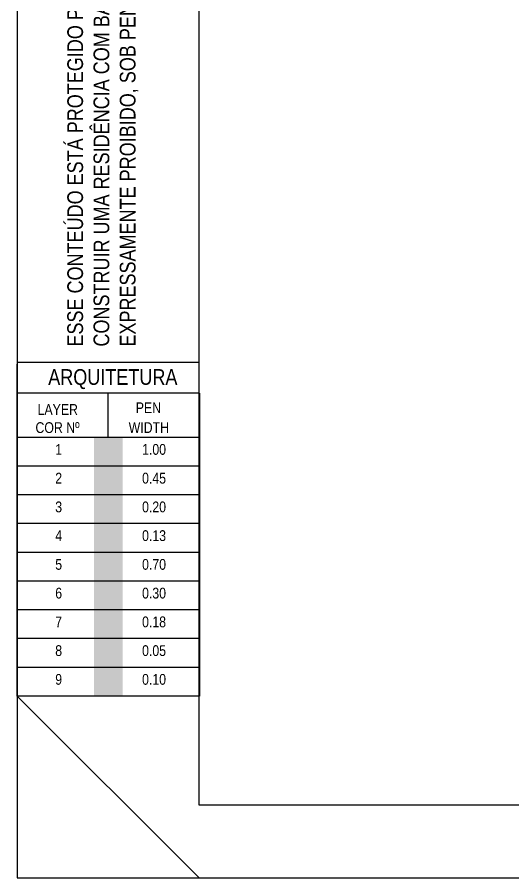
# Model space of a CAD drawing. Header units: millimetres. Extents: x -6300 to 1991, y -4770 to 4545.
# Drawn here: x 1387.92 to 1393.03, y 90.19 to 99.07 of the extents above; entities that cross this region are included whole.
import ezdxf
from ezdxf.enums import TextEntityAlignment as Align

# ---------------------------------------------------------------- set-up
doc = ezdxf.new("R2010")
doc.units = ezdxf.units.MM
doc.header["$LTSCALE"] = 20
doc.header["$MEASUREMENT"] = 0
doc.layers.get('0').update_dxf_attribs({"linetype": 'CONTINUOUS'})
doc.layers.add("PRANCHA - PROJETU'S", color=7, linetype='CONTINUOUS')
doc.styles.add('F2', font='ARIALN.TTF')

msp = doc.modelspace()

# ---------------------------------------------------------------- hatches: boundary and pattern name
at = {"layer": "PRANCHA - PROJETU'S"}
h = msp.add_hatch(color=1, dxfattribs=at)
h.set_gradient(color1=(255, 0, 0), color2=(255, 0, 0), tint=1)
h.paths.add_polyline_path([(1389.0068, 94.7332), (1388.7102, 94.7332), (1388.7102, 94.4366), (1389.0068, 94.4366)])
h = msp.add_hatch(color=2, dxfattribs=at)
h.set_gradient(color1=(255, 255, 0), color2=(255, 255, 0), tint=1)
h.paths.add_polyline_path([(1389.0068, 94.14), (1389.0068, 94.4366), (1388.7102, 94.4366), (1388.7102, 94.14)])
h = msp.add_hatch(color=3, dxfattribs=at)
h.set_gradient(color1=(0, 255, 0), color2=(0, 255, 0), tint=1)
h.paths.add_polyline_path([(1389.0068, 94.14), (1388.7102, 94.14), (1388.7102, 93.8434), (1389.0068, 93.8434)])
h = msp.add_hatch(color=4, dxfattribs=at)
h.set_gradient(color1=(0, 255, 255), color2=(0, 255, 255), tint=1)
h.paths.add_polyline_path([(1389.0068, 93.8434), (1388.7102, 93.8434), (1388.7102, 93.5468), (1389.0068, 93.5468)])
h = msp.add_hatch(color=5, dxfattribs=at)
h.set_gradient(color1=(0, 0, 255), color2=(0, 0, 255), tint=1)
h.paths.add_polyline_path([(1389.0068, 93.5468), (1388.7102, 93.5468), (1388.7102, 93.2502), (1389.0068, 93.2502)])
h = msp.add_hatch(color=6, dxfattribs=at)
h.set_gradient(color1=(255, 0, 255), color2=(255, 0, 255), tint=1)
h.paths.add_polyline_path([(1389.0068, 93.2502), (1388.7102, 93.2502), (1388.7102, 92.9536), (1389.0068, 92.9536)])
h = msp.add_hatch(color=7, dxfattribs=at)
h.set_gradient(color1=(255, 255, 255), tint=1)
h.paths.add_polyline_path([(1389.0068, 92.9536), (1388.7102, 92.9536), (1388.7102, 92.657), (1389.0068, 92.657)])
h = msp.add_hatch(color=8, dxfattribs=at)
h.set_gradient(color1=(128, 128, 128), color2=(128, 128, 128), tint=1)
h.paths.add_polyline_path([(1389.0068, 92.657), (1388.7102, 92.657), (1388.7102, 92.3604), (1389.0068, 92.3604)])
h = msp.add_hatch(color=9, dxfattribs=at)
h.set_gradient(color1=(192, 192, 192), color2=(192, 192, 192), tint=1)
h.paths.add_polyline_path([(1389.0068, 92.3604), (1388.7102, 92.3604), (1388.7102, 92.0638), (1389.0068, 92.0638)])

# ---------------------------------------------------------------- linework, layer by layer
at = {"color": 2}
msp.add_line((1389.7942, 90.1888), (1387.9192, 92.0638), dxfattribs=at)
msp.add_lwpolyline([(1387.9192, 90.1888), (1460.2759, 90.1888), (1460.2759, 134.7388), (1387.9192, 134.7388)], close=True, dxfattribs=at)
at = {"color": 1}
msp.add_lwpolyline([(1389.7942, 133.9888), (1459.5259, 133.9888), (1459.5259, 90.9388), (1389.7942, 90.9388)], close=True, dxfattribs=at)
at = {"layer": "PRANCHA - PROJETU'S"}
for p, q in [((1389.7977, 95.5072), (1387.9192, 95.5072)), ((1387.9192, 92.0638), (1387.9192, 95.4873)), ((1389.7977, 95.1907), (1387.9192, 95.1907)), ((1389.7977, 95.1907), (1387.9192, 95.1907)), ((1388.8585, 94.7332), (1388.8585, 95.1907)), ((1389.7977, 95.1907), (1389.7977, 92.0638)), ((1389.7977, 94.7332), (1387.9192, 94.7332)), ((1389.7977, 94.4366), (1387.9192, 94.4366)), ((1389.7977, 94.14), (1387.9192, 94.14)), ((1389.7977, 93.8434), (1387.9192, 93.8434)), ((1389.7977, 93.5468), (1387.9192, 93.5468)), ((1389.7977, 93.2502), (1387.9192, 93.2502)), ((1389.7977, 92.9536), (1387.9192, 92.9536)), ((1389.7977, 92.657), (1387.9192, 92.657)), ((1389.7977, 92.3604), (1387.9192, 92.3604)), ((1389.7977, 92.0638), (1387.9192, 92.0638)), ((1389.7977, 92.0638), (1387.9192, 92.0638)), ((1389.7977, 92.0638), (1387.9192, 92.0638))]:
    msp.add_line(p, q, dxfattribs=at)

# ---------------------------------------------------------------- texts
at = {"layer": "PRANCHA - PROJETU'S", "color": 2, "style": 'F2'}
msp.add_text('ARQUITETURA', height=0.162345, dxfattribs=at).set_placement((1388.2391, 95.4375), align=Align.TOP_LEFT)
at = {"layer": "PRANCHA - PROJETU'S", "style": 'F2'}
for s, height, p in [('LAYER', 0.11079, (1388.1292, 95.0766)), ('PEN', 0.11079, (1389.1419, 95.0941)), ('COR Nº', 0.11079, (1388.1076, 94.8895)), ('WIDTH', 0.11079, (1389.0689, 94.8895)), ('1', 0.1108, (1388.3115, 94.6645)), ('1.00', 0.11079, (1389.2071, 94.6645)), ('2', 0.1108, (1388.3115, 94.3679)), ('0.45', 0.11079, (1389.2071, 94.3679)), ('3', 0.1108, (1388.3115, 94.0713)), ('0.20', 0.11079, (1389.2071, 94.0713)), ('4', 0.1108, (1388.3115, 93.7747)), ('0.13', 0.11079, (1389.2071, 93.7747)), ('5', 0.1108, (1388.3115, 93.4781)), ('0.70', 0.11079, (1389.2071, 93.4781)), ('6', 0.1108, (1388.3115, 93.1815)), ('0.30', 0.11079, (1389.2071, 93.1815)), ('7', 0.1108, (1388.3115, 92.8849)), ('0.18', 0.11079, (1389.2071, 92.8849)), ('8', 0.1108, (1388.3115, 92.5883)), ('0.05', 0.11079, (1389.2071, 92.5883)), ('9', 0.1108, (1388.3115, 92.2917)), ('0.10', 0.11079, (1389.2071, 92.2917))]:
    msp.add_text(s, height=height, dxfattribs=at).set_placement(p, align=Align.TOP_LEFT)
at = {"layer": "PRANCHA - PROJETU'S", "color": 7, "insert": (1388.4357, 95.6702), "char_height": 0.162345, "attachment_point": 1, "rotation": 90, "style": 'F2'}
msp.add_mtext_dynamic_manual_height_columns('ESSE CONTEÚDO ESTÁ PROTEGIDO PELA LEI DE DIREITOS AUTORAIS (Nº 9610/98).\\PCONSTRUIR UMA RESIDÊNCIA COM BASE NESSE MATERIAL, SEM CONTRATAR O PROJETO CONOSCO É\\PEXPRESSAMENTE PROIBIDO, SOB PENA DE SANÇÕES LEGAIS. ', width=14.898925, gutter_width=0.5, heights=[0], dxfattribs=at)

doc.saveas('drawing.dxf')
